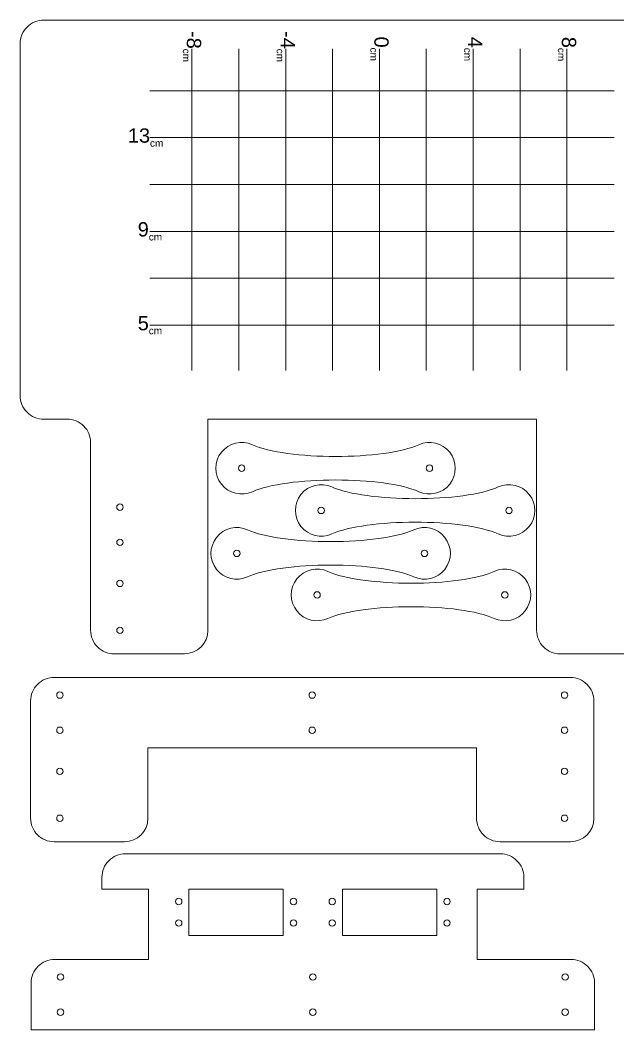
# Model space of a CAD drawing. Header units: millimetres. Extents: x -346 to 327, y -244 to 247.
# Drawn here: x -346.3 to -91.7, y -186.1 to 244.2 of the extents above; entities that cross this region are included whole.
import ezdxf

# ---------------------------------------------------------------- set-up
doc = ezdxf.new("R2010")
doc.units = ezdxf.units.MM
doc.header["$MEASUREMENT"] = 0
doc.styles.add('0', font='arial.ttf', dxfattribs={"height": 1})

msp = doc.modelspace()

# ---------------------------------------------------------------- linework, layer by layer
at = {"color": 240, "lineweight": 9}
for points, knots in [([(-336.3298, 244.1621), (-338.982, 244.1621), (-341.5255, 243.1085), (-343.4009, 241.2332), (-345.2762, 239.3578), (-346.3298, 236.8143), (-346.3298, 234.1621)], [0, 0, 0, 0, 0.5, 0.5, 0.5, 1, 1, 1, 1]), ([(-346.3298, 84.1621), (-346.3298, 81.5099), (-345.2762, 78.9664), (-343.4009, 77.091), (-341.5255, 75.2157), (-338.982, 74.1621), (-336.3298, 74.1621)], [0, 0, 0, 0, 0.5, 0.5, 0.5, 1, 1, 1, 1]), ([(-316.3298, 64.1621), (-316.3298, 66.8143), (-317.3834, 69.3578), (-319.2587, 71.2332), (-321.1341, 73.1085), (-323.6776, 74.1621), (-326.3298, 74.1621)], [0, 0, 0, 0, 0.5, 0.5, 0.5, 1, 1, 1, 1]), ([(-247.3973, 63.2431), (-252.0153, 65.3593), (-257.4817, 64.0382), (-260.6235, 60.0466), (-263.7654, 56.055), (-263.7654, 50.4312), (-260.6235, 46.4396), (-257.4817, 42.448), (-252.0153, 41.1269), (-247.3973, 43.2431)], [0, 0, 0, 0, 0.33333333, 0.33333333, 0.33333333, 0.66666667, 0.66666667, 0.66666667, 1, 1, 1, 1]), ([(-176.5625, 43.2431), (-171.9445, 41.1269), (-166.4781, 42.448), (-163.3363, 46.4396), (-160.1945, 50.4312), (-160.1944, 56.055), (-163.3362, 60.0466), (-166.478, 64.0382), (-171.9445, 65.3593), (-176.5624, 63.2431)], [0, 0, 0, 0, 0.33333333, 0.33333333, 0.33333333, 0.66666667, 0.66666667, 0.66666667, 1, 1, 1, 1]), ([(-247.3973, 63.2431), (-240.4168, 60.0442), (-226.164, 58.2538), (-211.9799, 58.2431), (-197.7654, 58.2324), (-183.6198, 60.009), (-176.5625, 63.2431)], [0, 0, 0, 0, 0.5, 0.5, 0.5, 1, 1, 1, 1]), ([(-247.3973, 43.2431), (-240.4168, 46.442), (-226.164, 48.2324), (-211.9799, 48.2431), (-197.7654, 48.2538), (-183.6198, 46.4772), (-176.5625, 43.2431)], [0, 0, 0, 0, 0.5, 0.5, 0.5, 1, 1, 1, 1]), ([(-213.5034, 45.2553), (-218.1214, 47.3715), (-223.5878, 46.0504), (-226.7296, 42.0588), (-229.8715, 38.0672), (-229.8715, 32.4434), (-226.7296, 28.4518), (-223.5878, 24.4602), (-218.1214, 23.1391), (-213.5034, 25.2553)], [0, 0, 0, 0, 0.33333333, 0.33333333, 0.33333333, 0.66666667, 0.66666667, 0.66666667, 1, 1, 1, 1]), ([(-142.6686, 25.2553), (-138.0506, 23.1391), (-132.5842, 24.4602), (-129.4424, 28.4518), (-126.3006, 32.4434), (-126.3005, 38.0672), (-129.4423, 42.0588), (-132.5841, 46.0504), (-138.0506, 47.3715), (-142.6685, 45.2553)], [0, 0, 0, 0, 0.33333333, 0.33333333, 0.33333333, 0.66666667, 0.66666667, 0.66666667, 1, 1, 1, 1]), ([(-213.5034, 45.2553), (-206.5229, 42.0564), (-192.2701, 40.266), (-178.086, 40.2553), (-163.8715, 40.2446), (-149.7259, 42.0212), (-142.6686, 45.2553)], [0, 0, 0, 0, 0.5, 0.5, 0.5, 1, 1, 1, 1]), ([(-213.5034, 25.2553), (-206.5229, 28.4542), (-192.2701, 30.2446), (-178.086, 30.2553), (-163.8715, 30.266), (-149.7259, 28.4894), (-142.6686, 25.2553)], [0, 0, 0, 0, 0.5, 0.5, 0.5, 1, 1, 1, 1]), ([(-249.4738, 26.9612), (-254.0918, 29.0774), (-259.5582, 27.7563), (-262.7, 23.7647), (-265.8419, 19.7731), (-265.8419, 14.1493), (-262.7, 10.1577), (-259.5582, 6.1661), (-254.0918, 4.845), (-249.4738, 6.9612)], [0, 0, 0, 0, 0.33333333, 0.33333333, 0.33333333, 0.66666667, 0.66666667, 0.66666667, 1, 1, 1, 1]), ([(-249.4738, 26.9612), (-242.4933, 23.7623), (-228.2405, 21.9719), (-214.0564, 21.9612), (-199.8419, 21.9505), (-185.6963, 23.7271), (-178.639, 26.9612)], [0, 0, 0, 0, 0.5, 0.5, 0.5, 1, 1, 1, 1]), ([(-178.639, 6.9612), (-174.021, 4.845), (-168.5546, 6.1661), (-165.4128, 10.1577), (-162.271, 14.1493), (-162.2709, 19.7731), (-165.4127, 23.7647), (-168.5545, 27.7563), (-174.021, 29.0774), (-178.6389, 26.9612)], [0, 0, 0, 0, 0.33333333, 0.33333333, 0.33333333, 0.66666667, 0.66666667, 0.66666667, 1, 1, 1, 1]), ([(-249.4738, 6.9612), (-242.4933, 10.1601), (-228.2405, 11.9505), (-214.0564, 11.9612), (-199.8419, 11.9719), (-185.6963, 10.1953), (-178.639, 6.9612)], [0, 0, 0, 0, 0.5, 0.5, 0.5, 1, 1, 1, 1]), ([(-215.2615, 9.2421), (-219.8795, 11.3583), (-225.3459, 10.0372), (-228.4877, 6.0456), (-231.6296, 2.054), (-231.6296, -3.5698), (-228.4877, -7.5614), (-225.3459, -11.553), (-219.8795, -12.8741), (-215.2615, -10.7579)], [0, 0, 0, 0, 0.33333333, 0.33333333, 0.33333333, 0.66666667, 0.66666667, 0.66666667, 1, 1, 1, 1]), ([(-215.2615, 9.2421), (-208.281, 6.0432), (-194.0282, 4.2528), (-179.8441, 4.2421), (-165.6296, 4.2314), (-151.484, 6.008), (-144.4267, 9.2421)], [0, 0, 0, 0, 0.5, 0.5, 0.5, 1, 1, 1, 1]), ([(-144.4267, -10.7579), (-139.8087, -12.8741), (-134.3423, -11.553), (-131.2005, -7.5614), (-128.0587, -3.5698), (-128.0586, 2.054), (-131.2004, 6.0456), (-134.3422, 10.0372), (-139.8087, 11.3583), (-144.4266, 9.2421)], [0, 0, 0, 0, 0.33333333, 0.33333333, 0.33333333, 0.66666667, 0.66666667, 0.66666667, 1, 1, 1, 1]), ([(-215.2615, -10.7579), (-208.281, -7.559), (-194.0282, -5.7686), (-179.8441, -5.7579), (-165.6296, -5.7472), (-151.484, -7.5238), (-144.4267, -10.7579)], [0, 0, 0, 0, 0.5, 0.5, 0.5, 1, 1, 1, 1]), ([(-316.3298, -15.8379), (-316.3298, -18.4901), (-315.2762, -21.0336), (-313.4009, -22.909), (-311.5255, -24.7843), (-308.982, -25.8379), (-306.3298, -25.8379)], [0, 0, 0, 0, 0.5, 0.5, 0.5, 1, 1, 1, 1]), ([(-126.3298, -15.8379), (-126.3298, -18.4901), (-125.2762, -21.0336), (-123.4009, -22.909), (-121.5255, -24.7843), (-118.982, -25.8379), (-116.3298, -25.8379)], [0, 0, 0, 0, 0.5, 0.5, 0.5, 1, 1, 1, 1]), ([(-331.906, -35.921), (-334.5582, -35.921), (-337.1017, -36.9746), (-338.9771, -38.8499), (-340.8524, -40.7253), (-341.906, -43.2688), (-341.906, -45.921)], [0, 0, 0, 0, 0.5, 0.5, 0.5, 1, 1, 1, 1]), ([(-101.906, -45.921), (-101.906, -43.2688), (-102.9596, -40.7253), (-104.8349, -38.8499), (-106.7103, -36.9746), (-109.2538, -35.921), (-111.906, -35.921)], [0, 0, 0, 0, 0.5, 0.5, 0.5, 1, 1, 1, 1]), ([(-341.906, -95.921), (-341.906, -98.5732), (-340.8524, -101.1167), (-338.9771, -102.9921), (-337.1017, -104.8674), (-334.5582, -105.921), (-331.906, -105.921)], [0, 0, 0, 0, 0.5, 0.5, 0.5, 1, 1, 1, 1]), ([(-151.906, -95.921), (-151.906, -98.5732), (-150.8524, -101.1167), (-148.9771, -102.9921), (-147.1017, -104.8674), (-144.5582, -105.921), (-141.906, -105.921)], [0, 0, 0, 0, 0.5, 0.5, 0.5, 1, 1, 1, 1]), ([(-301.5268, -111.0625), (-304.179, -111.0625), (-306.7225, -112.1161), (-308.5979, -113.9914), (-310.4733, -115.8668), (-311.5268, -118.4103), (-311.5268, -121.0625)], [0, 0, 0, 0, 0.5, 0.5, 0.5, 1, 1, 1, 1]), ([(-131.7562, -121.0625), (-131.7562, -118.4103), (-132.8097, -115.8668), (-134.6851, -113.9914), (-136.5605, -112.1161), (-139.104, -111.0625), (-141.7562, -111.0625)], [0, 0, 0, 0, 0.5, 0.5, 0.5, 1, 1, 1, 1]), ([(-331.6415, -156.0625), (-334.2937, -156.0625), (-336.8372, -157.1161), (-338.7126, -158.9914), (-340.5879, -160.8668), (-341.6415, -163.4103), (-341.6415, -166.0625)], [0, 0, 0, 0, 0.5, 0.5, 0.5, 1, 1, 1, 1]), ([(-101.6415, -166.0625), (-101.6415, -163.4103), (-102.6951, -160.8668), (-104.5704, -158.9914), (-106.4458, -157.1161), (-108.9893, -156.0625), (-111.6415, -156.0625)], [0, 0, 0, 0, 0.5, 0.5, 0.5, 1, 1, 1, 1])]:
    msp.add_open_spline(points, degree=3, knots=knots, dxfattribs=at)
for points in [[(-56.3298, 244.1621), (-56.3298, 244.1621), (-336.3298, 244.1621), (-336.3298, 244.1621)], [(-346.3298, 234.1621), (-346.3298, 234.1621), (-346.3298, 84.1621), (-346.3298, 84.1621)], [(-326.3298, 74.1621), (-326.3298, 74.1621), (-336.3298, 74.1621), (-336.3298, 74.1621)], [(-266.3298, -15.8379), (-266.3298, -15.8379), (-266.3298, 74.1621), (-266.3298, 74.1621)], [(-126.3298, 74.1621), (-126.3298, 74.1621), (-266.3298, 74.1621), (-266.3298, 74.1621)], [(-126.3298, -15.8379), (-126.3298, -15.8379), (-126.3298, 74.1621), (-126.3298, 74.1621)], [(-316.3298, 64.1621), (-316.3298, 64.1621), (-316.3298, -15.8379), (-316.3298, -15.8379)], [(-276.3298, -25.8379), (-270.807, -25.8379), (-266.3298, -21.3608), (-266.3298, -15.838)], [(-306.3298, -25.8379), (-306.3298, -25.8379), (-276.3298, -25.8379), (-276.3298, -25.8379)], [(-86.3298, -25.8379), (-86.3298, -25.8379), (-116.3298, -25.8379), (-116.3298, -25.8379)], [(-331.906, -35.921), (-331.906, -35.921), (-111.906, -35.921), (-111.906, -35.921)], [(-341.906, -45.921), (-341.906, -45.921), (-341.906, -95.921), (-341.906, -95.921)], [(-101.906, -45.921), (-101.906, -45.921), (-101.906, -95.921), (-101.906, -95.921)], [(-291.906, -95.921), (-291.906, -95.921), (-291.906, -65.921), (-291.906, -65.921)], [(-151.906, -65.921), (-151.906, -65.921), (-291.906, -65.921), (-291.906, -65.921)], [(-151.906, -95.921), (-151.906, -95.921), (-151.906, -65.921), (-151.906, -65.921)], [(-301.906, -105.921), (-296.3832, -105.921), (-291.906, -101.4439), (-291.906, -95.9211)], [(-111.906, -105.921), (-106.3832, -105.921), (-101.906, -101.4439), (-101.906, -95.9211)], [(-331.906, -105.921), (-331.906, -105.921), (-301.906, -105.921), (-301.906, -105.921)], [(-111.906, -105.921), (-111.906, -105.921), (-141.906, -105.921), (-141.906, -105.921)], [(-141.7562, -111.0625), (-141.7562, -111.0625), (-301.5268, -111.0625), (-301.5268, -111.0625)], [(-311.5268, -126.0625), (-311.5268, -126.0625), (-311.5268, -121.0625), (-311.5268, -121.0625)], [(-131.7562, -126.0625), (-131.7562, -126.0625), (-131.7562, -121.0625), (-131.7562, -121.0625)], [(-291.6415, -126.0625), (-291.6415, -126.0625), (-311.5268, -126.0625), (-311.5268, -126.0625)], [(-291.6415, -156.0625), (-291.6415, -156.0625), (-291.6415, -126.0625), (-291.6415, -126.0625)], [(-151.6415, -156.0625), (-151.6415, -156.0625), (-151.6415, -126.0625), (-151.6415, -126.0625)], [(-151.6415, -126.0625), (-151.6415, -126.0625), (-131.7562, -126.0625), (-131.7562, -126.0625)], [(-331.6415, -156.0625), (-331.6415, -156.0625), (-291.6415, -156.0625), (-291.6415, -156.0625)], [(-151.6415, -156.0625), (-151.6415, -156.0625), (-111.6415, -156.0625), (-111.6415, -156.0625)], [(-341.6415, -186.0625), (-341.6415, -186.0625), (-341.6415, -166.0625), (-341.6415, -166.0625)], [(-101.6415, -186.0625), (-101.6415, -186.0625), (-101.6415, -166.0625), (-101.6415, -166.0625)], [(-101.6415, -186.0625), (-101.6415, -186.0625), (-341.6415, -186.0625), (-341.6415, -186.0625)]]:
    msp.add_open_spline(points, degree=3, dxfattribs=at)
at = {"color": 250, "lineweight": 9}
for points, knots in [([(-273.1609, 94.9145), (-273.1609, 94.9145), (-273.1609, 95.0027), (-273.1609, 95.0027), (-273.1609, 95.0027), (-273.1609, 94.9145), (-273.1609, 94.9145), (-273.1609, 94.9145), (-273.1609, 114.898), (-273.1609, 114.898), (-273.1609, 114.898), (-273.1609, 134.8815), (-273.1609, 134.8815), (-273.1609, 134.8815), (-273.1609, 154.865), (-273.1609, 154.865), (-273.1609, 154.865), (-273.1609, 174.8484), (-273.1609, 174.8484), (-273.1609, 174.8484), (-273.1609, 194.8319), (-273.1609, 194.8319), (-273.1609, 194.8319), (-273.1609, 214.8153), (-273.1609, 214.8153), (-273.1609, 214.8153), (-273.1609, 231.8881), (-273.1609, 231.8881), (-273.1609, 231.8881), (-273.1609, 231.9763), (-273.1609, 231.9763)], [0, 0, 0, 0, 0.1, 0.1, 0.1, 0.2, 0.2, 0.2, 0.3, 0.3, 0.3, 0.4, 0.4, 0.4, 0.5, 0.5, 0.5, 0.6, 0.6, 0.6, 0.7, 0.7, 0.7, 0.8, 0.8, 0.8, 0.9, 0.9, 0.9, 1, 1, 1, 1]), ([(-253.1903, 94.9145), (-253.1903, 94.9145), (-253.1903, 95.0027), (-253.1903, 95.0027), (-253.1903, 95.0027), (-253.1903, 94.9145), (-253.1903, 94.9145), (-253.1903, 94.9145), (-253.1903, 114.898), (-253.1903, 114.898), (-253.1903, 114.898), (-253.1903, 134.8815), (-253.1903, 134.8815), (-253.1903, 134.8815), (-253.1903, 154.865), (-253.1903, 154.865), (-253.1903, 154.865), (-253.1903, 174.8484), (-253.1903, 174.8484), (-253.1903, 174.8484), (-253.1903, 194.8319), (-253.1903, 194.8319), (-253.1903, 194.8319), (-253.1903, 214.8153), (-253.1903, 214.8153), (-253.1903, 214.8153), (-253.1903, 231.8881), (-253.1903, 231.8881), (-253.1903, 231.8881), (-253.1903, 231.9763), (-253.1903, 231.9763)], [0, 0, 0, 0, 0.1, 0.1, 0.1, 0.2, 0.2, 0.2, 0.3, 0.3, 0.3, 0.4, 0.4, 0.4, 0.5, 0.5, 0.5, 0.6, 0.6, 0.6, 0.7, 0.7, 0.7, 0.8, 0.8, 0.8, 0.9, 0.9, 0.9, 1, 1, 1, 1]), ([(-233.2196, 94.9145), (-233.2196, 94.9145), (-233.2196, 95.0027), (-233.2196, 95.0027), (-233.2196, 95.0027), (-233.2196, 94.9145), (-233.2196, 94.9145), (-233.2196, 94.9145), (-233.2196, 114.898), (-233.2196, 114.898), (-233.2196, 114.898), (-233.2196, 134.8815), (-233.2196, 134.8815), (-233.2196, 134.8815), (-233.2196, 154.865), (-233.2196, 154.865), (-233.2196, 154.865), (-233.2196, 174.8484), (-233.2196, 174.8484), (-233.2196, 174.8484), (-233.2196, 194.8319), (-233.2196, 194.8319), (-233.2196, 194.8319), (-233.2196, 214.8153), (-233.2196, 214.8153), (-233.2196, 214.8153), (-233.2196, 231.8881), (-233.2196, 231.8881), (-233.2196, 231.8881), (-233.2196, 231.9763), (-233.2196, 231.9763)], [0, 0, 0, 0, 0.1, 0.1, 0.1, 0.2, 0.2, 0.2, 0.3, 0.3, 0.3, 0.4, 0.4, 0.4, 0.5, 0.5, 0.5, 0.6, 0.6, 0.6, 0.7, 0.7, 0.7, 0.8, 0.8, 0.8, 0.9, 0.9, 0.9, 1, 1, 1, 1]), ([(-213.249, 94.9145), (-213.249, 94.9145), (-213.249, 95.0027), (-213.249, 95.0027), (-213.249, 95.0027), (-213.249, 94.9145), (-213.249, 94.9145), (-213.249, 94.9145), (-213.249, 114.898), (-213.249, 114.898), (-213.249, 114.898), (-213.249, 134.8815), (-213.249, 134.8815), (-213.249, 134.8815), (-213.249, 154.865), (-213.249, 154.865), (-213.249, 154.865), (-213.249, 174.8484), (-213.249, 174.8484), (-213.249, 174.8484), (-213.249, 194.8319), (-213.249, 194.8319), (-213.249, 194.8319), (-213.249, 214.8153), (-213.249, 214.8153), (-213.249, 214.8153), (-213.249, 231.8881), (-213.249, 231.8881), (-213.249, 231.8881), (-213.249, 231.9763), (-213.249, 231.9763)], [0, 0, 0, 0, 0.1, 0.1, 0.1, 0.2, 0.2, 0.2, 0.3, 0.3, 0.3, 0.4, 0.4, 0.4, 0.5, 0.5, 0.5, 0.6, 0.6, 0.6, 0.7, 0.7, 0.7, 0.8, 0.8, 0.8, 0.9, 0.9, 0.9, 1, 1, 1, 1]), ([(-193.2783, 94.9145), (-193.2783, 94.9145), (-193.2783, 95.0027), (-193.2783, 95.0027), (-193.2783, 95.0027), (-193.2783, 94.9145), (-193.2783, 94.9145), (-193.2783, 94.9145), (-193.2783, 114.898), (-193.2783, 114.898), (-193.2783, 114.898), (-193.2783, 134.8815), (-193.2783, 134.8815), (-193.2783, 134.8815), (-193.2783, 154.865), (-193.2783, 154.865), (-193.2783, 154.865), (-193.2783, 174.8484), (-193.2783, 174.8484), (-193.2783, 174.8484), (-193.2783, 194.8319), (-193.2783, 194.8319), (-193.2783, 194.8319), (-193.2783, 214.8153), (-193.2783, 214.8153), (-193.2783, 214.8153), (-193.2783, 231.8881), (-193.2783, 231.8881), (-193.2783, 231.8881), (-193.2783, 231.9763), (-193.2783, 231.9763)], [0, 0, 0, 0, 0.1, 0.1, 0.1, 0.2, 0.2, 0.2, 0.3, 0.3, 0.3, 0.4, 0.4, 0.4, 0.5, 0.5, 0.5, 0.6, 0.6, 0.6, 0.7, 0.7, 0.7, 0.8, 0.8, 0.8, 0.9, 0.9, 0.9, 1, 1, 1, 1]), ([(-173.3077, 94.9145), (-173.3077, 94.9145), (-173.3077, 95.0027), (-173.3077, 95.0027), (-173.3077, 95.0027), (-173.3077, 94.9145), (-173.3077, 94.9145), (-173.3077, 94.9145), (-173.3077, 114.898), (-173.3077, 114.898), (-173.3077, 114.898), (-173.3077, 134.8815), (-173.3077, 134.8815), (-173.3077, 134.8815), (-173.3077, 154.865), (-173.3077, 154.865), (-173.3077, 154.865), (-173.3077, 174.8484), (-173.3077, 174.8484), (-173.3077, 174.8484), (-173.3077, 194.8319), (-173.3077, 194.8319), (-173.3077, 194.8319), (-173.3077, 214.8153), (-173.3077, 214.8153), (-173.3077, 214.8153), (-173.3077, 231.8881), (-173.3077, 231.8881), (-173.3077, 231.8881), (-173.3077, 231.9763), (-173.3077, 231.9763)], [0, 0, 0, 0, 0.1, 0.1, 0.1, 0.2, 0.2, 0.2, 0.3, 0.3, 0.3, 0.4, 0.4, 0.4, 0.5, 0.5, 0.5, 0.6, 0.6, 0.6, 0.7, 0.7, 0.7, 0.8, 0.8, 0.8, 0.9, 0.9, 0.9, 1, 1, 1, 1]), ([(-153.337, 94.9145), (-153.337, 94.9145), (-153.337, 95.0027), (-153.337, 95.0027), (-153.337, 95.0027), (-153.337, 94.9145), (-153.337, 94.9145), (-153.337, 94.9145), (-153.337, 114.898), (-153.337, 114.898), (-153.337, 114.898), (-153.337, 134.8815), (-153.337, 134.8815), (-153.337, 134.8815), (-153.337, 154.865), (-153.337, 154.865), (-153.337, 154.865), (-153.337, 174.8484), (-153.337, 174.8484), (-153.337, 174.8484), (-153.337, 194.8319), (-153.337, 194.8319), (-153.337, 194.8319), (-153.337, 214.8153), (-153.337, 214.8153), (-153.337, 214.8153), (-153.337, 231.8881), (-153.337, 231.8881), (-153.337, 231.8881), (-153.337, 231.9763), (-153.337, 231.9763)], [0, 0, 0, 0, 0.1, 0.1, 0.1, 0.2, 0.2, 0.2, 0.3, 0.3, 0.3, 0.4, 0.4, 0.4, 0.5, 0.5, 0.5, 0.6, 0.6, 0.6, 0.7, 0.7, 0.7, 0.8, 0.8, 0.8, 0.9, 0.9, 0.9, 1, 1, 1, 1]), ([(-133.3664, 94.9145), (-133.3664, 94.9145), (-133.3664, 95.0027), (-133.3664, 95.0027), (-133.3664, 95.0027), (-133.3664, 94.9145), (-133.3664, 94.9145), (-133.3664, 94.9145), (-133.3664, 114.898), (-133.3664, 114.898), (-133.3664, 114.898), (-133.3664, 134.8815), (-133.3664, 134.8815), (-133.3664, 134.8815), (-133.3664, 154.865), (-133.3664, 154.865), (-133.3664, 154.865), (-133.3664, 174.8484), (-133.3664, 174.8484), (-133.3664, 174.8484), (-133.3664, 194.8319), (-133.3664, 194.8319), (-133.3664, 194.8319), (-133.3664, 214.8153), (-133.3664, 214.8153), (-133.3664, 214.8153), (-133.3664, 226.2797), (-133.3664, 226.2797), (-133.3664, 226.2797), (-133.3664, 231.8881), (-133.3664, 231.8881), (-133.3664, 231.8881), (-133.3664, 231.9763), (-133.3664, 231.9763)], [0, 0, 0, 0, 0.09090909, 0.09090909, 0.09090909, 0.18181818, 0.18181818, 0.18181818, 0.27272727, 0.27272727, 0.27272727, 0.36363636, 0.36363636, 0.36363636, 0.45454545, 0.45454545, 0.45454545, 0.54545455, 0.54545455, 0.54545455, 0.63636364, 0.63636364, 0.63636364, 0.72727273, 0.72727273, 0.72727273, 0.81818182, 0.81818182, 0.81818182, 0.90909091, 0.90909091, 0.90909091, 1, 1, 1, 1]), ([(-113.3957, 94.9145), (-113.3957, 94.9145), (-113.3957, 95.0027), (-113.3957, 95.0027), (-113.3957, 95.0027), (-113.3957, 94.9145), (-113.3957, 94.9145), (-113.3957, 94.9145), (-113.3957, 114.898), (-113.3957, 114.898), (-113.3957, 114.898), (-113.3957, 134.8815), (-113.3957, 134.8815), (-113.3957, 134.8815), (-113.3957, 154.865), (-113.3957, 154.865), (-113.3957, 154.865), (-113.3957, 174.8484), (-113.3957, 174.8484), (-113.3957, 174.8484), (-113.3957, 194.8319), (-113.3957, 194.8319), (-113.3957, 194.8319), (-113.3957, 214.8153), (-113.3957, 214.8153), (-113.3957, 214.8153), (-113.3957, 231.8881), (-113.3957, 231.8881), (-113.3957, 231.8881), (-113.3957, 231.9763), (-113.3957, 231.9763)], [0, 0, 0, 0, 0.1, 0.1, 0.1, 0.2, 0.2, 0.2, 0.3, 0.3, 0.3, 0.4, 0.4, 0.4, 0.5, 0.5, 0.5, 0.6, 0.6, 0.6, 0.7, 0.7, 0.7, 0.8, 0.8, 0.8, 0.9, 0.9, 0.9, 1, 1, 1, 1]), ([(-291.103, 214.1178), (-291.103, 214.1178), (-291.0148, 214.1178), (-291.0148, 214.1178), (-291.0148, 214.1178), (-273.1609, 214.1178), (-273.1609, 214.1178), (-273.1609, 214.1178), (-253.1903, 214.1178), (-253.1903, 214.1178), (-253.1903, 214.1178), (-233.2196, 214.1178), (-233.2196, 214.1178), (-233.2196, 214.1178), (-213.249, 214.1178), (-213.249, 214.1178), (-213.249, 214.1178), (-193.2783, 214.1178), (-193.2783, 214.1178), (-193.2783, 214.1178), (-173.3077, 214.1178), (-173.3077, 214.1178), (-173.3077, 214.1178), (-153.337, 214.1178), (-153.337, 214.1178), (-153.337, 214.1178), (-133.3664, 214.1178), (-133.3664, 214.1178), (-133.3664, 214.1178), (-113.3957, 214.1178), (-113.3957, 214.1178), (-113.3957, 214.1178), (-93.3369, 214.1178), (-93.3369, 214.1178), (-93.3369, 214.1178), (-93.2487, 214.1178), (-93.2487, 214.1178)], [0, 0, 0, 0, 0.08333333, 0.08333333, 0.08333333, 0.16666667, 0.16666667, 0.16666667, 0.25, 0.25, 0.25, 0.33333333, 0.33333333, 0.33333333, 0.41666667, 0.41666667, 0.41666667, 0.5, 0.5, 0.5, 0.58333333, 0.58333333, 0.58333333, 0.66666667, 0.66666667, 0.66666667, 0.75, 0.75, 0.75, 0.83333333, 0.83333333, 0.83333333, 0.91666667, 0.91666667, 0.91666667, 1, 1, 1, 1]), ([(-291.103, 194.1344), (-291.103, 194.1344), (-291.0148, 194.1344), (-291.0148, 194.1344), (-291.0148, 194.1344), (-273.1609, 194.1344), (-273.1609, 194.1344), (-273.1609, 194.1344), (-253.1903, 194.1344), (-253.1903, 194.1344), (-253.1903, 194.1344), (-233.2196, 194.1344), (-233.2196, 194.1344), (-233.2196, 194.1344), (-213.249, 194.1344), (-213.249, 194.1344), (-213.249, 194.1344), (-193.2783, 194.1344), (-193.2783, 194.1344), (-193.2783, 194.1344), (-173.3077, 194.1344), (-173.3077, 194.1344), (-173.3077, 194.1344), (-153.337, 194.1344), (-153.337, 194.1344), (-153.337, 194.1344), (-133.3664, 194.1344), (-133.3664, 194.1344), (-133.3664, 194.1344), (-113.3957, 194.1344), (-113.3957, 194.1344), (-113.3957, 194.1344), (-93.3369, 194.1344), (-93.3369, 194.1344), (-93.3369, 194.1344), (-93.2487, 194.1344), (-93.2487, 194.1344)], [0, 0, 0, 0, 0.08333333, 0.08333333, 0.08333333, 0.16666667, 0.16666667, 0.16666667, 0.25, 0.25, 0.25, 0.33333333, 0.33333333, 0.33333333, 0.41666667, 0.41666667, 0.41666667, 0.5, 0.5, 0.5, 0.58333333, 0.58333333, 0.58333333, 0.66666667, 0.66666667, 0.66666667, 0.75, 0.75, 0.75, 0.83333333, 0.83333333, 0.83333333, 0.91666667, 0.91666667, 0.91666667, 1, 1, 1, 1]), ([(-291.103, 174.1509), (-291.103, 174.1509), (-291.0148, 174.1509), (-291.0148, 174.1509), (-291.0148, 174.1509), (-273.1609, 174.1509), (-273.1609, 174.1509), (-273.1609, 174.1509), (-253.1903, 174.1509), (-253.1903, 174.1509), (-253.1903, 174.1509), (-233.2196, 174.1509), (-233.2196, 174.1509), (-233.2196, 174.1509), (-213.249, 174.1509), (-213.249, 174.1509), (-213.249, 174.1509), (-193.2783, 174.1509), (-193.2783, 174.1509), (-193.2783, 174.1509), (-173.3077, 174.1509), (-173.3077, 174.1509), (-173.3077, 174.1509), (-153.337, 174.1509), (-153.337, 174.1509), (-153.337, 174.1509), (-133.3664, 174.1509), (-133.3664, 174.1509), (-133.3664, 174.1509), (-113.3957, 174.1509), (-113.3957, 174.1509), (-113.3957, 174.1509), (-93.3369, 174.1509), (-93.3369, 174.1509), (-93.3369, 174.1509), (-93.2487, 174.1509), (-93.2487, 174.1509)], [0, 0, 0, 0, 0.08333333, 0.08333333, 0.08333333, 0.16666667, 0.16666667, 0.16666667, 0.25, 0.25, 0.25, 0.33333333, 0.33333333, 0.33333333, 0.41666667, 0.41666667, 0.41666667, 0.5, 0.5, 0.5, 0.58333333, 0.58333333, 0.58333333, 0.66666667, 0.66666667, 0.66666667, 0.75, 0.75, 0.75, 0.83333333, 0.83333333, 0.83333333, 0.91666667, 0.91666667, 0.91666667, 1, 1, 1, 1]), ([(-291.103, 154.1675), (-291.103, 154.1675), (-291.0148, 154.1675), (-291.0148, 154.1675), (-291.0148, 154.1675), (-273.1609, 154.1675), (-273.1609, 154.1675), (-273.1609, 154.1675), (-253.1903, 154.1675), (-253.1903, 154.1675), (-253.1903, 154.1675), (-233.2196, 154.1675), (-233.2196, 154.1675), (-233.2196, 154.1675), (-213.249, 154.1675), (-213.249, 154.1675), (-213.249, 154.1675), (-193.2783, 154.1675), (-193.2783, 154.1675), (-193.2783, 154.1675), (-173.3077, 154.1675), (-173.3077, 154.1675), (-173.3077, 154.1675), (-153.337, 154.1675), (-153.337, 154.1675), (-153.337, 154.1675), (-133.3664, 154.1675), (-133.3664, 154.1675), (-133.3664, 154.1675), (-113.3957, 154.1675), (-113.3957, 154.1675), (-113.3957, 154.1675), (-93.3369, 154.1675), (-93.3369, 154.1675), (-93.3369, 154.1675), (-93.2487, 154.1675), (-93.2487, 154.1675)], [0, 0, 0, 0, 0.08333333, 0.08333333, 0.08333333, 0.16666667, 0.16666667, 0.16666667, 0.25, 0.25, 0.25, 0.33333333, 0.33333333, 0.33333333, 0.41666667, 0.41666667, 0.41666667, 0.5, 0.5, 0.5, 0.58333333, 0.58333333, 0.58333333, 0.66666667, 0.66666667, 0.66666667, 0.75, 0.75, 0.75, 0.83333333, 0.83333333, 0.83333333, 0.91666667, 0.91666667, 0.91666667, 1, 1, 1, 1]), ([(-291.103, 134.184), (-291.103, 134.184), (-291.0148, 134.184), (-291.0148, 134.184), (-291.0148, 134.184), (-273.1609, 134.184), (-273.1609, 134.184), (-273.1609, 134.184), (-253.1903, 134.184), (-253.1903, 134.184), (-253.1903, 134.184), (-233.2196, 134.184), (-233.2196, 134.184), (-233.2196, 134.184), (-213.249, 134.184), (-213.249, 134.184), (-213.249, 134.184), (-193.2783, 134.184), (-193.2783, 134.184), (-193.2783, 134.184), (-173.3077, 134.184), (-173.3077, 134.184), (-173.3077, 134.184), (-153.337, 134.184), (-153.337, 134.184), (-153.337, 134.184), (-133.3664, 134.184), (-133.3664, 134.184), (-133.3664, 134.184), (-113.3957, 134.184), (-113.3957, 134.184), (-113.3957, 134.184), (-93.3369, 134.184), (-93.3369, 134.184), (-93.3369, 134.184), (-93.2487, 134.184), (-93.2487, 134.184)], [0, 0, 0, 0, 0.08333333, 0.08333333, 0.08333333, 0.16666667, 0.16666667, 0.16666667, 0.25, 0.25, 0.25, 0.33333333, 0.33333333, 0.33333333, 0.41666667, 0.41666667, 0.41666667, 0.5, 0.5, 0.5, 0.58333333, 0.58333333, 0.58333333, 0.66666667, 0.66666667, 0.66666667, 0.75, 0.75, 0.75, 0.83333333, 0.83333333, 0.83333333, 0.91666667, 0.91666667, 0.91666667, 1, 1, 1, 1]), ([(-291.103, 114.2005), (-291.103, 114.2005), (-291.0148, 114.2005), (-291.0148, 114.2005), (-291.0148, 114.2005), (-273.1609, 114.2005), (-273.1609, 114.2005), (-273.1609, 114.2005), (-253.1903, 114.2005), (-253.1903, 114.2005), (-253.1903, 114.2005), (-233.2196, 114.2005), (-233.2196, 114.2005), (-233.2196, 114.2005), (-213.249, 114.2005), (-213.249, 114.2005), (-213.249, 114.2005), (-193.2783, 114.2005), (-193.2783, 114.2005), (-193.2783, 114.2005), (-173.3077, 114.2005), (-173.3077, 114.2005), (-173.3077, 114.2005), (-153.337, 114.2005), (-153.337, 114.2005), (-153.337, 114.2005), (-133.3664, 114.2005), (-133.3664, 114.2005), (-133.3664, 114.2005), (-113.3957, 114.2005), (-113.3957, 114.2005), (-113.3957, 114.2005), (-93.3369, 114.2005), (-93.3369, 114.2005), (-93.3369, 114.2005), (-93.2487, 114.2005), (-93.2487, 114.2005)], [0, 0, 0, 0, 0.08333333, 0.08333333, 0.08333333, 0.16666667, 0.16666667, 0.16666667, 0.25, 0.25, 0.25, 0.33333333, 0.33333333, 0.33333333, 0.41666667, 0.41666667, 0.41666667, 0.5, 0.5, 0.5, 0.58333333, 0.58333333, 0.58333333, 0.66666667, 0.66666667, 0.66666667, 0.75, 0.75, 0.75, 0.83333333, 0.83333333, 0.83333333, 0.91666667, 0.91666667, 0.91666667, 1, 1, 1, 1])]:
    msp.add_open_spline(points, degree=3, knots=knots, dxfattribs=at)
at = {"color": 114, "lineweight": 9}
for points in [[(-250.6049, 53.2431), (-250.6049, 54.0025), (-251.2205, 54.6181), (-251.9799, 54.6181), (-252.7393, 54.6181), (-253.3549, 54.0025), (-253.3549, 53.2431), (-253.3549, 52.4837), (-252.7393, 51.8681), (-251.9799, 51.8681), (-251.2205, 51.8681), (-250.6049, 52.4837), (-250.6049, 53.2431)], [(-170.6049, 53.2431), (-170.6049, 54.0025), (-171.2205, 54.6181), (-171.9799, 54.6181), (-172.7393, 54.6181), (-173.3549, 54.0025), (-173.3549, 53.2431), (-173.3549, 52.4837), (-172.7393, 51.8681), (-171.9799, 51.8681), (-171.2205, 51.8681), (-170.6049, 52.4837), (-170.6049, 53.2431)], [(-302.4548, 36.6621), (-302.4548, 37.4215), (-303.0704, 38.0371), (-303.8298, 38.0371), (-304.5892, 38.0371), (-305.2048, 37.4215), (-305.2048, 36.6621), (-305.2048, 35.9027), (-304.5892, 35.2871), (-303.8298, 35.2871), (-303.0704, 35.2871), (-302.4548, 35.9027), (-302.4548, 36.6621)], [(-216.711, 35.2553), (-216.711, 36.0147), (-217.3266, 36.6303), (-218.086, 36.6303), (-218.8454, 36.6303), (-219.461, 36.0147), (-219.461, 35.2553), (-219.461, 34.4959), (-218.8454, 33.8803), (-218.086, 33.8803), (-217.3266, 33.8803), (-216.711, 34.4959), (-216.711, 35.2553)], [(-136.711, 35.2553), (-136.711, 36.0147), (-137.3266, 36.6303), (-138.086, 36.6303), (-138.8454, 36.6303), (-139.461, 36.0147), (-139.461, 35.2553), (-139.461, 34.4959), (-138.8454, 33.8803), (-138.086, 33.8803), (-137.3266, 33.8803), (-136.711, 34.4959), (-136.711, 35.2553)], [(-302.4548, 21.6621), (-302.4548, 22.4215), (-303.0704, 23.0371), (-303.8298, 23.0371), (-304.5892, 23.0371), (-305.2048, 22.4215), (-305.2048, 21.6621), (-305.2048, 20.9027), (-304.5892, 20.2871), (-303.8298, 20.2871), (-303.0704, 20.2871), (-302.4548, 20.9027), (-302.4548, 21.6621)], [(-252.6814, 16.9612), (-252.6814, 17.7206), (-253.297, 18.3362), (-254.0564, 18.3362), (-254.8158, 18.3362), (-255.4314, 17.7206), (-255.4314, 16.9612), (-255.4314, 16.2018), (-254.8158, 15.5862), (-254.0564, 15.5862), (-253.297, 15.5862), (-252.6814, 16.2018), (-252.6814, 16.9612)], [(-172.6814, 16.9612), (-172.6814, 17.7206), (-173.297, 18.3362), (-174.0564, 18.3362), (-174.8158, 18.3362), (-175.4314, 17.7206), (-175.4314, 16.9612), (-175.4314, 16.2018), (-174.8158, 15.5862), (-174.0564, 15.5862), (-173.297, 15.5862), (-172.6814, 16.2018), (-172.6814, 16.9612)], [(-302.4548, 4.1621), (-302.4548, 4.9215), (-303.0704, 5.5371), (-303.8298, 5.5371), (-304.5892, 5.5371), (-305.2048, 4.9215), (-305.2048, 4.1621), (-305.2048, 3.4027), (-304.5892, 2.7871), (-303.8298, 2.7871), (-303.0704, 2.7871), (-302.4548, 3.4027), (-302.4548, 4.1621)], [(-218.4691, -0.7579), (-218.4691, 0.0015), (-219.0847, 0.6171), (-219.8441, 0.6171), (-220.6035, 0.6171), (-221.2191, 0.0015), (-221.2191, -0.7579), (-221.2191, -1.5173), (-220.6035, -2.1329), (-219.8441, -2.1329), (-219.0847, -2.1329), (-218.4691, -1.5173), (-218.4691, -0.7579)], [(-138.4691, -0.7579), (-138.4691, 0.0015), (-139.0847, 0.6171), (-139.8441, 0.6171), (-140.6035, 0.6171), (-141.2191, 0.0015), (-141.2191, -0.7579), (-141.2191, -1.5173), (-140.6035, -2.1329), (-139.8441, -2.1329), (-139.0847, -2.1329), (-138.4691, -1.5173), (-138.4691, -0.7579)], [(-302.4548, -15.8379), (-302.4548, -15.0785), (-303.0704, -14.4629), (-303.8298, -14.4629), (-304.5892, -14.4629), (-305.2048, -15.0785), (-305.2048, -15.8379), (-305.2048, -16.5973), (-304.5892, -17.2129), (-303.8298, -17.2129), (-303.0704, -17.2129), (-302.4548, -16.5973), (-302.4548, -15.8379)], [(-328.031, -43.421), (-328.031, -42.6616), (-328.6466, -42.046), (-329.406, -42.046), (-330.1654, -42.046), (-330.781, -42.6616), (-330.781, -43.421), (-330.781, -44.1804), (-330.1654, -44.796), (-329.406, -44.796), (-328.6466, -44.796), (-328.031, -44.1804), (-328.031, -43.421)], [(-220.531, -43.421), (-220.531, -42.6616), (-221.1466, -42.046), (-221.906, -42.046), (-222.6654, -42.046), (-223.281, -42.6616), (-223.281, -43.421), (-223.281, -44.1804), (-222.6654, -44.796), (-221.906, -44.796), (-221.1466, -44.796), (-220.531, -44.1804), (-220.531, -43.421)], [(-113.031, -43.421), (-113.031, -42.6616), (-113.6466, -42.046), (-114.406, -42.046), (-115.1654, -42.046), (-115.781, -42.6616), (-115.781, -43.421), (-115.781, -44.1804), (-115.1654, -44.796), (-114.406, -44.796), (-113.6466, -44.796), (-113.031, -44.1804), (-113.031, -43.421)], [(-328.031, -58.421), (-328.031, -57.6616), (-328.6466, -57.046), (-329.406, -57.046), (-330.1654, -57.046), (-330.781, -57.6616), (-330.781, -58.421), (-330.781, -59.1804), (-330.1654, -59.796), (-329.406, -59.796), (-328.6466, -59.796), (-328.031, -59.1804), (-328.031, -58.421)], [(-220.531, -58.421), (-220.531, -57.6616), (-221.1466, -57.046), (-221.906, -57.046), (-222.6654, -57.046), (-223.281, -57.6616), (-223.281, -58.421), (-223.281, -59.1804), (-222.6654, -59.796), (-221.906, -59.796), (-221.1466, -59.796), (-220.531, -59.1804), (-220.531, -58.421)], [(-113.031, -58.421), (-113.031, -57.6616), (-113.6466, -57.046), (-114.406, -57.046), (-115.1654, -57.046), (-115.781, -57.6616), (-115.781, -58.421), (-115.781, -59.1804), (-115.1654, -59.796), (-114.406, -59.796), (-113.6466, -59.796), (-113.031, -59.1804), (-113.031, -58.421)], [(-328.031, -75.921), (-328.031, -75.1616), (-328.6466, -74.546), (-329.406, -74.546), (-330.1654, -74.546), (-330.781, -75.1616), (-330.781, -75.921), (-330.781, -76.6804), (-330.1654, -77.296), (-329.406, -77.296), (-328.6466, -77.296), (-328.031, -76.6804), (-328.031, -75.921)], [(-113.031, -75.921), (-113.031, -75.1616), (-113.6466, -74.546), (-114.406, -74.546), (-115.1654, -74.546), (-115.781, -75.1616), (-115.781, -75.921), (-115.781, -76.6804), (-115.1654, -77.296), (-114.406, -77.296), (-113.6466, -77.296), (-113.031, -76.6804), (-113.031, -75.921)], [(-328.031, -95.921), (-328.031, -95.1616), (-328.6466, -94.546), (-329.406, -94.546), (-330.1654, -94.546), (-330.781, -95.1616), (-330.781, -95.921), (-330.781, -96.6804), (-330.1654, -97.296), (-329.406, -97.296), (-328.6466, -97.296), (-328.031, -96.6804), (-328.031, -95.921)], [(-113.031, -95.921), (-113.031, -95.1616), (-113.6466, -94.546), (-114.406, -94.546), (-115.1654, -94.546), (-115.781, -95.1616), (-115.781, -95.921), (-115.781, -96.6804), (-115.1654, -97.296), (-114.406, -97.296), (-113.6466, -97.296), (-113.031, -96.6804), (-113.031, -95.921)], [(-277.4165, -131.3875), (-277.4165, -130.6281), (-278.0321, -130.0125), (-278.7915, -130.0125), (-279.5509, -130.0125), (-280.1665, -130.6281), (-280.1665, -131.3875), (-280.1665, -132.1469), (-279.5509, -132.7625), (-278.7915, -132.7625), (-278.0321, -132.7625), (-277.4165, -132.1469), (-277.4165, -131.3875)], [(-228.5165, -131.3875), (-228.5165, -130.6281), (-229.1321, -130.0125), (-229.8915, -130.0125), (-230.6509, -130.0125), (-231.2665, -130.6281), (-231.2665, -131.3875), (-231.2665, -132.1469), (-230.6509, -132.7625), (-229.8915, -132.7625), (-229.1321, -132.7625), (-228.5165, -132.1469), (-228.5165, -131.3875)], [(-212.0165, -131.3875), (-212.0165, -130.6281), (-212.6321, -130.0125), (-213.3915, -130.0125), (-214.1509, -130.0125), (-214.7665, -130.6281), (-214.7665, -131.3875), (-214.7665, -132.1469), (-214.1509, -132.7625), (-213.3915, -132.7625), (-212.6321, -132.7625), (-212.0165, -132.1469), (-212.0165, -131.3875)], [(-163.1165, -131.3875), (-163.1165, -130.6281), (-163.7321, -130.0125), (-164.4915, -130.0125), (-165.2509, -130.0125), (-165.8665, -130.6281), (-165.8665, -131.3875), (-165.8665, -132.1469), (-165.2509, -132.7625), (-164.4915, -132.7625), (-163.7321, -132.7625), (-163.1165, -132.1469), (-163.1165, -131.3875)], [(-277.4165, -140.5375), (-277.4165, -139.7781), (-278.0321, -139.1625), (-278.7915, -139.1625), (-279.5509, -139.1625), (-280.1665, -139.7781), (-280.1665, -140.5375), (-280.1665, -141.2969), (-279.5509, -141.9125), (-278.7915, -141.9125), (-278.0321, -141.9125), (-277.4165, -141.2969), (-277.4165, -140.5375)], [(-228.5165, -140.5375), (-228.5165, -139.7781), (-229.1321, -139.1625), (-229.8915, -139.1625), (-230.6509, -139.1625), (-231.2665, -139.7781), (-231.2665, -140.5375), (-231.2665, -141.2969), (-230.6509, -141.9125), (-229.8915, -141.9125), (-229.1321, -141.9125), (-228.5165, -141.2969), (-228.5165, -140.5375)], [(-212.0165, -140.5375), (-212.0165, -139.7781), (-212.6321, -139.1625), (-213.3915, -139.1625), (-214.1509, -139.1625), (-214.7665, -139.7781), (-214.7665, -140.5375), (-214.7665, -141.2969), (-214.1509, -141.9125), (-213.3915, -141.9125), (-212.6321, -141.9125), (-212.0165, -141.2969), (-212.0165, -140.5375)], [(-163.1165, -140.5375), (-163.1165, -139.7781), (-163.7321, -139.1625), (-164.4915, -139.1625), (-165.2509, -139.1625), (-165.8665, -139.7781), (-165.8665, -140.5375), (-165.8665, -141.2969), (-165.2509, -141.9125), (-164.4915, -141.9125), (-163.7321, -141.9125), (-163.1165, -141.2969), (-163.1165, -140.5375)], [(-327.7665, -163.5625), (-327.7665, -162.8031), (-328.3821, -162.1875), (-329.1415, -162.1875), (-329.9009, -162.1875), (-330.5165, -162.8031), (-330.5165, -163.5625), (-330.5165, -164.3219), (-329.9009, -164.9375), (-329.1415, -164.9375), (-328.3821, -164.9375), (-327.7665, -164.3219), (-327.7665, -163.5625)], [(-220.2665, -163.5625), (-220.2665, -162.8031), (-220.8821, -162.1875), (-221.6415, -162.1875), (-222.4009, -162.1875), (-223.0165, -162.8031), (-223.0165, -163.5625), (-223.0165, -164.3219), (-222.4009, -164.9375), (-221.6415, -164.9375), (-220.8821, -164.9375), (-220.2665, -164.3219), (-220.2665, -163.5625)], [(-112.7665, -163.5625), (-112.7665, -162.8031), (-113.3821, -162.1875), (-114.1415, -162.1875), (-114.9009, -162.1875), (-115.5165, -162.8031), (-115.5165, -163.5625), (-115.5165, -164.3219), (-114.9009, -164.9375), (-114.1415, -164.9375), (-113.3821, -164.9375), (-112.7665, -164.3219), (-112.7665, -163.5625)], [(-327.7665, -178.5625), (-327.7665, -177.8031), (-328.3821, -177.1875), (-329.1415, -177.1875), (-329.9009, -177.1875), (-330.5165, -177.8031), (-330.5165, -178.5625), (-330.5165, -179.3219), (-329.9009, -179.9375), (-329.1415, -179.9375), (-328.3821, -179.9375), (-327.7665, -179.3219), (-327.7665, -178.5625)], [(-220.2665, -178.5625), (-220.2665, -177.8031), (-220.8821, -177.1875), (-221.6415, -177.1875), (-222.4009, -177.1875), (-223.0165, -177.8031), (-223.0165, -178.5625), (-223.0165, -179.3219), (-222.4009, -179.9375), (-221.6415, -179.9375), (-220.8821, -179.9375), (-220.2665, -179.3219), (-220.2665, -178.5625)], [(-112.7665, -178.5625), (-112.7665, -177.8031), (-113.3821, -177.1875), (-114.1415, -177.1875), (-114.9009, -177.1875), (-115.5165, -177.8031), (-115.5165, -178.5625), (-115.5165, -179.3219), (-114.9009, -179.9375), (-114.1415, -179.9375), (-113.3821, -179.9375), (-112.7665, -179.3219), (-112.7665, -178.5625)]]:
    msp.add_open_spline(points, degree=3, knots=[0, 0, 0, 0, 0.25, 0.25, 0.25, 0.5, 0.5, 0.5, 0.75, 0.75, 0.75, 1, 1, 1, 1], dxfattribs=at)
for points in [[(-234.2665, -126.0625), (-234.2665, -126.0625), (-274.4165, -126.0625), (-274.4165, -126.0625)], [(-274.4165, -126.0625), (-274.4165, -126.0625), (-274.4165, -145.8625), (-274.4165, -145.8625)], [(-234.2665, -145.8625), (-234.2665, -145.8625), (-234.2665, -126.0625), (-234.2665, -126.0625)], [(-209.0165, -126.0625), (-209.0165, -126.0625), (-209.0165, -145.8625), (-209.0165, -145.8625)], [(-168.8665, -126.0625), (-168.8665, -126.0625), (-209.0165, -126.0625), (-209.0165, -126.0625)], [(-168.8665, -145.8625), (-168.8665, -145.8625), (-168.8665, -126.0625), (-168.8665, -126.0625)], [(-274.4165, -145.8625), (-274.4165, -145.8625), (-234.2665, -145.8625), (-234.2665, -145.8625)], [(-209.0165, -145.8625), (-209.0165, -145.8625), (-168.8665, -145.8625), (-168.8665, -145.8625)]]:
    msp.add_open_spline(points, degree=3, dxfattribs=at)

# ---------------------------------------------------------------- texts
at = {"color": 250, "style": '0'}
for s, height, p in [('-8', 6.09581, (-275.3346, 239.5433)), ('-4', 6.09581, (-235.3806, 239.5433)), ('0', 6.096, (-195.4522, 237.1925)), ('4', 6.0958, (-155.5108, 237.1085)), ('8', 6.0958, (-115.5567, 237.0696)), ('cm', 3.0479, (-277.0279, 232.0153)), ('cm', 3.0479, (-237.0739, 232.0153)), ('cm', 3.04798, (-197.1455, 232.4837)), ('cm', 3.0479, (-157.2041, 232.3998)), ('cm', 3.0479, (-117.25, 232.3609))]:
    msp.add_text(s, height=height, rotation=-90, dxfattribs=at).set_placement(p)
for s, height, p in [('13', 6.09602, (-300.4629, 191.9606)), ('cm', 3.04805, (-291.0451, 190.2673)), ('9', 6.096, (-296.2656, 151.9937)), ('cm', 3.04805, (-291.5567, 150.3004)), ('5', 6.096, (-296.2656, 112.0267)), ('cm', 3.04805, (-291.5567, 110.3334))]:
    msp.add_text(s, height=height, dxfattribs=at).set_placement(p)

doc.saveas('drawing.dxf')
